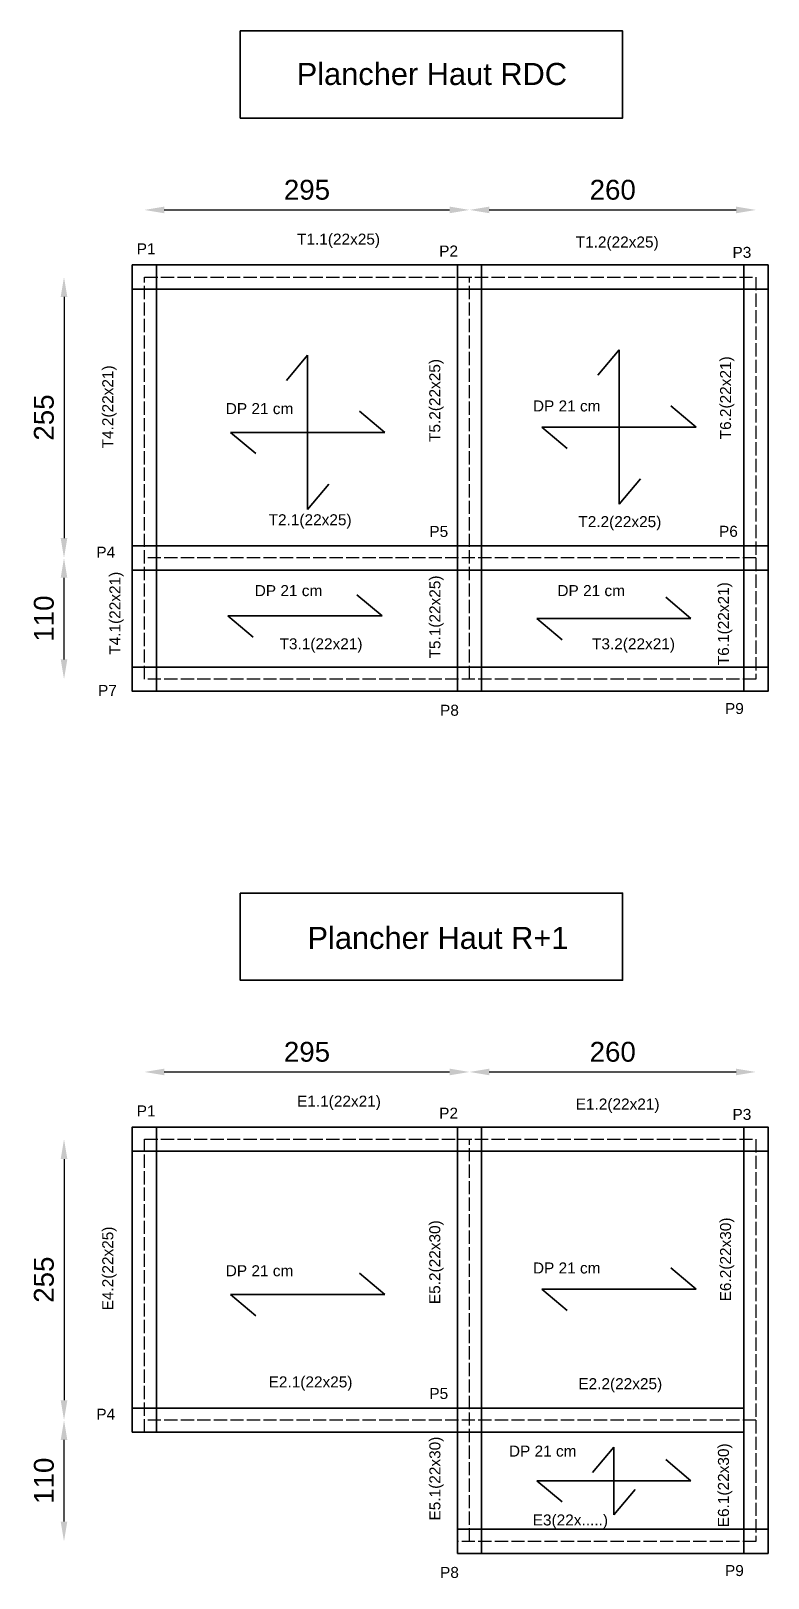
# Model space of a CAD drawing. Header units: inches. Extents: x 12096 to 12765, y -1192 to 212.
import ezdxf

# ---------------------------------------------------------------- set-up
doc = ezdxf.new("R2010")
doc.units = ezdxf.units.IN
doc.header["$MEASUREMENT"] = 0
doc.linetypes.add('ACAD_ISO02W100', pattern=[15, 12, -3])
for name, color, linetype in [('Axe', 2, 'ACAD_ISO02W100'), ('Cotation', 1, 'Continuous'), ('Texte', 7, 'Continuous')]:
    doc.layers.add(name, color=color, linetype=linetype)
doc.layers.add('Poteau', color=4, linetype='Continuous', lineweight=35)
doc.layers.add('Poutre', color=6, linetype='Continuous', lineweight=35)
doc.styles.get("Standard").update_dxf_attribs({"font": 'arial.ttf'})
doc.dimstyles.get("Standard").update_dxf_attribs({"dimtxt": 18, "dimasz": 18, "dimexe": 0.18, "dimexo": 0.0625, "dimgap": 9, "dimtad": 1, "dimdec": 0, "dimzin": 0, "dimdsep": 46, "dimtxsty": 'Standard', "dimcen": 0.09, "dimse1": 1, "dimse2": 1, "dimadec": 0, "dimazin": 0, "dimtfac": 1, "dimtdec": 0, "dimtofl": 0, "dimtmove": 0, "dimatfit": 3, "dimfxl": 1, "dimtolj": 1, "dimtzin": 0, "dimarcsym": 0})

# ---------------------------------------------------------------- blocks, each defined once
blk = doc.blocks.new('*D1')
at = {"layer": 'Cotation', "color": 0, "lineweight": -2, "transparency": 16777216}
blk.add_line((12216.8, 49.6), (12475.8, 49.6), dxfattribs=at)
at = {"layer": 'Cotation', "color": 0, "transparency": 16777216}
for points in [[(12216.8, 52.6), (12216.8, 46.6), (12198.8, 49.6)], [(12475.8, 52.6), (12475.8, 46.6), (12493.8, 49.6)]]:
    blk.add_solid(points, dxfattribs=at)
at = {"layer": 'Defpoints', "color": 0, "transparency": 16777216}
for p in [(12493.8, 49.6), (12198.8, -11.3), (12493.8, -11.3)]:
    blk.add_point(p, dxfattribs=at)
at = {"layer": 'Cotation', "color": 0, "transparency": 16777216, "insert": (12346.3, 67.8), "char_height": 18, "attachment_point": 5}
blk.add_mtext('\\A1;295', dxfattribs=at)
blk = doc.blocks.new('*D2')
at = {"layer": 'Cotation', "color": 0, "lineweight": -2, "transparency": 16777216}
blk.add_line((12511.8, 49.6), (12735.8, 49.6), dxfattribs=at)
at = {"layer": 'Cotation', "color": 0, "transparency": 16777216}
for points in [[(12511.8, 52.6), (12511.8, 46.6), (12493.8, 49.6)], [(12735.8, 52.6), (12735.8, 46.6), (12753.8, 49.6)]]:
    blk.add_solid(points, dxfattribs=at)
at = {"layer": 'Defpoints', "color": 0, "transparency": 16777216}
for p in [(12753.8, 49.6), (12493.8, -10.5), (12753.8, -10.5)]:
    blk.add_point(p, dxfattribs=at)
at = {"layer": 'Cotation', "color": 0, "transparency": 16777216, "insert": (12623.8, 67.8), "char_height": 18, "attachment_point": 5}
blk.add_mtext('\\A1;260', dxfattribs=at)
blk = doc.blocks.new('*D3')
at = {"layer": 'Cotation', "color": 0, "lineweight": -2, "transparency": 16777216}
blk.add_line((12125.8, -29.3), (12125.8, -248.3), dxfattribs=at)
at = {"layer": 'Cotation', "color": 0, "transparency": 16777216}
for points in [[(12122.8, -29.3), (12128.8, -29.3), (12125.8, -11.3)], [(12122.8, -248.3), (12128.8, -248.3), (12125.8, -266.3)]]:
    blk.add_solid(points, dxfattribs=at)
at = {"layer": 'Defpoints', "color": 0, "transparency": 16777216}
for p in [(12198.8, -11.3), (12125.8, -266.3), (12198.8, -266.3)]:
    blk.add_point(p, dxfattribs=at)
at = {"layer": 'Cotation', "color": 0, "transparency": 16777216, "insert": (12107.6, -138.8), "char_height": 18, "attachment_point": 5, "rotation": 90}
blk.add_mtext('\\A1;255', dxfattribs=at)
blk = doc.blocks.new('*D4')
at = {"layer": 'Cotation', "color": 0, "lineweight": -2, "transparency": 16777216}
blk.add_line((12125.8, -358.3), (12125.8, -284.3), dxfattribs=at)
at = {"layer": 'Cotation', "color": 0, "transparency": 16777216}
for points in [[(12122.8, -284.3), (12128.8, -284.3), (12125.8, -266.3)], [(12122.8, -358.3), (12128.8, -358.3), (12125.8, -376.3)]]:
    blk.add_solid(points, dxfattribs=at)
at = {"layer": 'Defpoints', "color": 0, "transparency": 16777216}
for p in [(12125.8, -266.3), (12198.8, -266.3), (12198.8, -376.3)]:
    blk.add_point(p, dxfattribs=at)
at = {"layer": 'Cotation', "color": 0, "transparency": 16777216, "insert": (12107.6, -321.3), "char_height": 18, "attachment_point": 5, "rotation": 90}
blk.add_mtext('\\A1;110', dxfattribs=at)
blk = doc.blocks.new('*D9')
at = {"layer": 'Cotation', "color": 0, "lineweight": -2, "transparency": 16777216}
blk.add_line((12216.8, -732.8), (12475.8, -732.8), dxfattribs=at)
at = {"layer": 'Cotation', "color": 0, "transparency": 16777216}
for points in [[(12216.8, -729.8), (12216.8, -735.8), (12198.8, -732.8)], [(12475.8, -729.8), (12475.8, -735.8), (12493.8, -732.8)]]:
    blk.add_solid(points, dxfattribs=at)
at = {"layer": 'Defpoints', "color": 0, "transparency": 16777216}
for p in [(12493.8, -732.8), (12198.8, -793.8), (12493.8, -793.8)]:
    blk.add_point(p, dxfattribs=at)
at = {"layer": 'Cotation', "color": 0, "transparency": 16777216, "insert": (12346.3, -714.6), "char_height": 18, "attachment_point": 5}
blk.add_mtext('\\A1;295', dxfattribs=at)
blk = doc.blocks.new('*D8')
at = {"layer": 'Cotation', "color": 0, "lineweight": -2, "transparency": 16777216}
blk.add_line((12511.8, -732.8), (12735.8, -732.8), dxfattribs=at)
at = {"layer": 'Cotation', "color": 0, "transparency": 16777216}
for points in [[(12511.8, -729.8), (12511.8, -735.8), (12493.8, -732.8)], [(12735.8, -729.8), (12735.8, -735.8), (12753.8, -732.8)]]:
    blk.add_solid(points, dxfattribs=at)
at = {"layer": 'Defpoints', "color": 0, "transparency": 16777216}
for p in [(12753.8, -732.8), (12493.8, -793), (12753.8, -793)]:
    blk.add_point(p, dxfattribs=at)
at = {"layer": 'Cotation', "color": 0, "transparency": 16777216, "insert": (12623.8, -714.6), "char_height": 18, "attachment_point": 5}
blk.add_mtext('\\A1;260', dxfattribs=at)
blk = doc.blocks.new('*D10')
at = {"layer": 'Cotation', "color": 0, "lineweight": -2, "transparency": 16777216}
blk.add_line((12125.8, -811.8), (12125.8, -1030.8), dxfattribs=at)
at = {"layer": 'Cotation', "color": 0, "transparency": 16777216}
for points in [[(12122.8, -811.8), (12128.8, -811.8), (12125.8, -793.8)], [(12122.8, -1030.8), (12128.8, -1030.8), (12125.8, -1048.8)]]:
    blk.add_solid(points, dxfattribs=at)
at = {"layer": 'Defpoints', "color": 0, "transparency": 16777216}
for p in [(12198.8, -793.8), (12125.8, -1048.8), (12198.8, -1048.8)]:
    blk.add_point(p, dxfattribs=at)
at = {"layer": 'Cotation', "color": 0, "transparency": 16777216, "insert": (12107.6, -921.3), "char_height": 18, "attachment_point": 5, "rotation": 90}
blk.add_mtext('\\A1;255', dxfattribs=at)
blk = doc.blocks.new('*D11')
at = {"layer": 'Cotation', "color": 0, "lineweight": -2, "transparency": 16777216}
blk.add_line((12125.8, -1140.8), (12125.8, -1066.8), dxfattribs=at)
at = {"layer": 'Cotation', "color": 0, "transparency": 16777216}
for points in [[(12122.8, -1066.8), (12128.8, -1066.8), (12125.8, -1048.8)], [(12122.8, -1140.8), (12128.8, -1140.8), (12125.8, -1158.8)]]:
    blk.add_solid(points, dxfattribs=at)
at = {"layer": 'Defpoints', "color": 0, "transparency": 16777216}
for p in [(12125.8, -1048.8), (12198.8, -1048.8), (12198.8, -1158.8)]:
    blk.add_point(p, dxfattribs=at)
at = {"layer": 'Cotation', "color": 0, "transparency": 16777216, "insert": (12107.6, -1103.8), "char_height": 18, "attachment_point": 5, "rotation": 90}
blk.add_mtext('\\A1;110', dxfattribs=at)

msp = doc.modelspace()

# ---------------------------------------------------------------- linework, layer by layer
at = {"layer": 'Axe'}
for p, q in [((12198.8, -11.3), (12753.8, -11.3)), ((12198.8, -376.3), (12198.8, -11.3)), ((12493.8, -376.3), (12493.8, -11.3)), ((12753.8, -11.3), (12753.8, -376.3)), ((12753.8, -266.3), (12198.8, -266.3)), ((12753.8, -376.3), (12198.8, -376.3)), ((12198.8, -793.8), (12753.8, -793.8)), ((12198.8, -1059.8), (12198.8, -793.8)), ((12493.8, -1158.8), (12493.8, -793.8)), ((12753.8, -793.8), (12753.8, -1158.8)), ((12753.8, -1048.8), (12198.8, -1048.8)), ((12753.8, -1158.8), (12482.8, -1158.8))]:
    msp.add_line(p, q, dxfattribs=at)
at = {"layer": 'Poteau'}
for points in [[(12187.8, -22.3), (12209.8, -22.3), (12209.8, -0.3), (12187.8, -0.3)], [(12482.8, -22.3), (12504.8, -22.3), (12504.8, -0.3), (12482.8, -0.3)], [(12742.8, -22.3), (12764.8, -22.3), (12764.8, -0.3), (12742.8, -0.3)], [(12187.8, -277.3), (12209.8, -277.3), (12209.8, -255.3), (12187.8, -255.3)], [(12482.8, -277.3), (12504.8, -277.3), (12504.8, -255.3), (12482.8, -255.3)], [(12742.8, -277.3), (12764.8, -277.3), (12764.8, -255.3), (12742.8, -255.3)], [(12187.8, -387.3), (12209.8, -387.3), (12209.8, -365.3), (12187.8, -365.3)], [(12482.8, -387.3), (12504.8, -387.3), (12504.8, -365.3), (12482.8, -365.3)], [(12742.8, -387.3), (12764.8, -387.3), (12764.8, -365.3), (12742.8, -365.3)], [(12187.8, -804.8), (12209.8, -804.8), (12209.8, -782.8), (12187.8, -782.8)], [(12482.8, -804.8), (12504.8, -804.8), (12504.8, -782.8), (12482.8, -782.8)], [(12742.8, -804.8), (12764.8, -804.8), (12764.8, -782.8), (12742.8, -782.8)], [(12187.8, -1059.8), (12209.8, -1059.8), (12209.8, -1037.8), (12187.8, -1037.8)], [(12482.8, -1059.8), (12504.8, -1059.8), (12504.8, -1037.8), (12482.8, -1037.8)], [(12482.8, -1169.8), (12504.8, -1169.8), (12504.8, -1147.8), (12482.8, -1147.8)], [(12742.8, -1169.8), (12764.8, -1169.8), (12764.8, -1147.8), (12742.8, -1147.8)]]:
    msp.add_lwpolyline(points, close=True, dxfattribs=at)
at = {"layer": 'Poutre'}
for p, q in [((12209.8, -22.3), (12742.8, -22.3)), ((12209.8, -365.3), (12209.8, -22.3)), ((12482.8, -365.3), (12482.8, -22.3)), ((12504.8, -365.3), (12504.8, -22.3)), ((12742.8, -22.3), (12742.8, -365.3)), ((12346.9, -82.3), (12327.6, -105.3)), ((12346.9, -222.3), (12346.9, -82.3)), ((12629.6, -77.5), (12610.3, -100.5)), ((12629.6, -217.5), (12629.6, -77.5)), ((12416.9, -152.3), (12393.9, -133)), ((12699.6, -147.5), (12676.6, -128.2)), ((12276.9, -152.3), (12416.9, -152.3)), ((12276.9, -152.3), (12299.9, -171.6)), ((12559.6, -147.5), (12699.6, -147.5)), ((12559.6, -147.5), (12582.6, -166.8)), ((12629.6, -217.5), (12648.9, -194.5)), ((12346.9, -222.3), (12366.2, -199.3)), ((12742.8, -255.3), (12209.8, -255.3)), ((12742.8, -277.3), (12209.8, -277.3)), ((12414.5, -318.9), (12391.5, -299.6)), ((12694.8, -321.3), (12671.9, -302)), ((12274.5, -318.9), (12414.5, -318.9)), ((12274.5, -318.9), (12297.5, -338.2)), ((12554.8, -321.3), (12694.8, -321.3)), ((12554.8, -321.3), (12577.8, -340.6)), ((12742.8, -365.3), (12209.8, -365.3)), ((12209.8, -804.8), (12742.8, -804.8)), ((12209.8, -1059.8), (12209.8, -804.8)), ((12482.8, -1147.8), (12482.8, -804.8)), ((12504.8, -1147.8), (12504.8, -804.8)), ((12742.8, -804.8), (12742.8, -1147.8)), ((12699.6, -930), (12676.6, -910.7)), ((12416.9, -934.7), (12393.9, -915.4)), ((12276.9, -934.7), (12416.9, -934.7)), ((12276.9, -934.7), (12299.9, -954)), ((12559.6, -930), (12699.6, -930)), ((12559.6, -930), (12582.6, -949.2)), ((12742.8, -1037.8), (12209.8, -1037.8)), ((12742.8, -1059.8), (12209.8, -1059.8)), ((12624.8, -1073.4), (12605.6, -1096.3)), ((12624.8, -1134.7), (12624.8, -1073.4)), ((12694.8, -1103.8), (12671.9, -1084.5)), ((12554.8, -1103.8), (12694.8, -1103.8)), ((12554.8, -1103.8), (12577.8, -1123)), ((12624.8, -1134.7), (12644.1, -1111.7)), ((12742.8, -1147.8), (12482.8, -1147.8))]:
    msp.add_line(p, q, dxfattribs=at)
for points in [[(12285.7, 212.1), (12632.8, 212.1), (12632.8, 133), (12285.7, 133)], [(12285.7, -570.4), (12632.8, -570.4), (12632.8, -649.5), (12285.7, -649.5)]]:
    msp.add_lwpolyline(points, close=True, dxfattribs=at)
for points in [[(12187.8, -0.3), (12764.8, -0.3), (12764.8, -387.3), (12187.8, -387.3), (12187.8, -0.3)], [(12187.8, -782.8), (12764.8, -782.8), (12764.8, -1169.8), (12482.8, -1169.8)], [(12187.8, -1059.8), (12187.8, -782.8)]]:
    msp.add_lwpolyline(points, dxfattribs=at)

# ---------------------------------------------------------------- texts
at = {"layer": 'Texte', "attachment_point": 1}
for s, width, heights, insert, char_height in [('Plancher Haut RDC', 572.855, [0], (12337, 183), 20), ('\\pxt1;T1.1(22x25)', 25.39, [0], (12337.3, 28.1), 10), ('\\pxt1;P1', 25.39, [0], (12191.8, 19.3), 10), ('\\pxt1;P2', 25.39, [7.42], (12466.3, 17.3), 10), ('\\pxt1;T1.2(22x25)', 25.39, [0], (12590.2, 25.5), 10), ('\\pxt1;P3', 25.39, [0], (12732.5, 16.1), 10), ('\\pxt1;DP 21 cm', 95.298, [0], (12272.6, -125.7), 10), ('\\pxt1;DP 21 cm', 95.298, [0], (12551.4, -123.3), 10), ('\\pxt1;T2.1(22x25)', 25.39, [0], (12311.5, -226.6), 10), ('\\pxt1;P5', 25.39, [10], (12457.4, -237.2), 10), ('\\pxt1;T2.2(22x25)', 25.39, [0], (12592.6, -228.3), 10), ('\\pxt1;P6', 25.39, [0], (12720.3, -237.1), 10), ('\\pxt1;P4', 25.39, [0], (12155.1, -256), 10), ('\\pxt1;DP 21 cm', 95.298, [0], (12298.9, -290.9), 10), ('\\pxt1;DP 21 cm', 95.298, [0], (12573.6, -290.9), 10), ('\\pxt1;T3.1(22x21)', 25.39, [0], (12321.4, -339.2), 10), ('\\pxt1;T3.2(22x21)', 25.39, [0], (12605, -339.2), 10), ('\\pxt1;P7', 25.39, [0], (12156.7, -381.5), 10), ('\\pxt1;P8', 25.39, [0], (12467.1, -399.5), 10), ('\\pxt1;P9', 25.39, [0], (12725.7, -397.9), 10), ('Plancher Haut R+1', 572.855, [0], (12346.8, -601.1), 20), ('\\pxt1;E1.1(22x21)', 25.39, [0], (12337.3, -754.3), 10), ('\\pxt1;E1.2(22x21)', 25.39, [0], (12590.2, -756.9), 10), ('\\pxt1;P1', 25.39, [0], (12191.8, -763.1), 10), ('\\pxt1;P2', 25.39, [7.42], (12466.3, -765.2), 10), ('\\pxt1;P3', 25.39, [0], (12732.5, -766.3), 10), ('\\pxt1;DP 21 cm', 95.298, [0], (12272.6, -908.2), 10), ('\\pxt1;DP 21 cm', 95.298, [0], (12551.4, -905.7), 10), ('\\pxt1;E2.1(22x25)', 25.39, [0], (12311.5, -1009.1), 10), ('\\pxt1;E2.2(22x25)', 25.39, [0], (12592.6, -1010.7), 10), ('\\pxt1;P5', 25.39, [10], (12457.4, -1019.6), 10), ('\\pxt1;P4', 25.39, [0], (12155.1, -1038.4), 10), ('\\pxt1;DP 21 cm', 95.298, [0], (12529.6, -1071.9), 10), ('\\pxt1;E3(22x.....)', 25.39, [0], (12551.2, -1134.4), 10), ('\\pxt1;P8', 25.39, [0], (12467.1, -1182), 10), ('\\pxt1;P9', 25.39, [0], (12725.7, -1180.3), 10)]:
    msp.add_mtext_dynamic_manual_height_columns(s, width=width, gutter_width=1, heights=heights, dxfattribs=dict(at, insert=insert, char_height=char_height))
at = {"layer": 'Texte', "char_height": 10, "attachment_point": 1, "rotation": 90}
for s, insert in [('\\pxt1;T6.2(22x21)', (12721.2, -158.6)), ('\\pxt1;T4.2(22x21)', (12160.5, -166.8)), ('\\pxt1;T5.2(22x25)', (12457.3, -161)), ('\\pxt1;T4.1(22x21)', (12167, -354.1)), ('\\pxt1;T5.1(22x25)', (12457.4, -357.5)), ('\\pxt1;T6.1(22x21)', (12719.3, -363.6)), ('\\pxt1;E5.2(22x30)', (12457.3, -943.5)), ('\\pxt1;E6.2(22x30)', (12721.2, -941)), ('\\pxt1;E4.2(22x25)', (12160.5, -949.2)), ('\\pxt1;E5.1(22x30)', (12457.4, -1139.9)), ('\\pxt1;E6.1(22x30)', (12719.3, -1146))]:
    msp.add_mtext_dynamic_manual_height_columns(s, width=25.39, gutter_width=1, heights=[0], dxfattribs=dict(at, insert=insert))

# ---------------------------------------------------------------- dimensions: what is measured, and where the dimension line sits
at = {"layer": 'Cotation'}
for base, p1, p2, picture, middle in [((12493.8, 49.6), (12198.8, -11.3), (12493.8, -11.3), '*D1', (12346.3, 67.8)), ((12753.8, 49.6), (12493.8, -10.5), (12753.8, -10.5), '*D2', (12623.8, 67.8)), ((12493.8, -732.8), (12198.8, -793.8), (12493.8, -793.8), '*D9', (12346.3, -714.6)), ((12753.8, -732.8), (12493.8, -793), (12753.8, -793), '*D8', (12623.8, -714.6))]:
    dim = msp.add_linear_dim(base=base, p1=p1, p2=p2, dimstyle='Standard', dxfattribs=at)
    dim.commit()
    dim.dimension.update_dxf_attribs({"geometry": picture, "text_midpoint": middle})
for base, p1, p2, picture, middle in [((12125.8, -266.3), (12198.8, -11.3), (12198.8, -266.3), '*D3', (12107.6, -138.8)), ((12125.8, -266.3), (12198.8, -376.3), (12198.8, -266.3), '*D4', (12107.6, -321.3)), ((12125.8, -1048.8), (12198.8, -793.8), (12198.8, -1048.8), '*D10', (12107.6, -921.3)), ((12125.8, -1048.8), (12198.8, -1158.8), (12198.8, -1048.8), '*D11', (12107.6, -1103.8))]:
    dim = msp.add_linear_dim(base=base, p1=p1, p2=p2, angle=90, dimstyle='Standard', dxfattribs=at)
    dim.commit()
    dim.dimension.update_dxf_attribs({"geometry": picture, "text_midpoint": middle})

doc.saveas('drawing.dxf')
